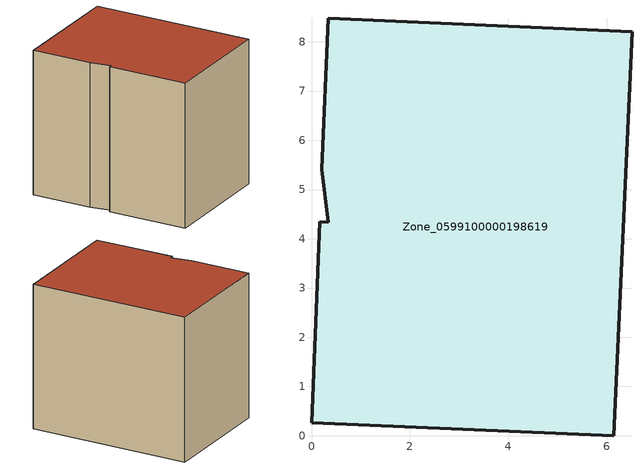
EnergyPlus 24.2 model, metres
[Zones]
Zone_0599100000198619
 floor ground (C_G): 0.34,8.48 6.51,8.21 6.14,0 0,0.26 0.17,4.34 0.34,4.34 0.21,5.41 z1.1
 wall outside (C_F): 6.51,8.21 0.34,8.48 0.21,5.41 0.34,4.34 0.17,4.34 0,0.26 6.14,0 6.51,8.21 z1.1:8.54
 roof outside (C_R): 0.17,4.34 0,0.26 6.14,0 6.51,8.21 0.34,8.48 0.21,5.41 0.34,4.34 z8.54
[BUILDING]
Pand.0599100000198619: North Axis=0; Terrain=City; Loads Convergence Tolerance Value=0.04; Temperature Convergence Tolerance Value=0.4; Solar Distribution=FullExterior; Maximum Number of Warmup Days=25; Minimum Number of Warmup Days=1
[Site:Location]
Rotterdam.The.Hague.AP_ZH_NLD Design_Conditions: Latitude=51.96; Longitude=4.45; Time Zone=1; Elevation=-4.5
[SITE:GROUNDTEMPERATURE:BUILDINGSURFACE]
18, 18, 18, 18, 18, 18, 18, 18, 18, 18, 18, 18
[MATERIAL] Thermal Absorptance=0.9; Solar Absorptance=0.7; Visible Absorptance=0.7
Name | Roughness | Thickness | Conductivity | Density | Specific Heat
G.TC.1965-1974 | MediumSmooth | 0.15 | 0.882353 | 540 | 1210
F.TC.1965-1974 | Rough | 0.3 | 0.697674 | 1920 | 840
R.TC.1965-1974 | MediumRough | 0.2 | 0.232558 | 1500 | 1000
[CONSTRUCTION]
C_G: G.TC.1965-1974
C_F: F.TC.1965-1974
C_R: R.TC.1965-1974
[ZONE]
Zone_0599100000198619: Type=1; Multiplier=1; Ceiling Height=Autocalculate; Volume=Autocalculate; Floor Area=autocalculate; Part of Total Floor Area=Yes
[ZONEINFILTRATION:DESIGNFLOWRATE]
Infil_Zone_0599100000198619: Zone or ZoneList or Space or SpaceList=Zone_0599100000198619; Schedule=AlwaysOn; Design Flow Rate Calculation Method=Flow/Area; Flow Rate per Floor Area=0.003; Constant Term Coefficient=1; Temperature Term Coefficient=0; Velocity Term Coefficient=0; Velocity Squared Term Coefficient=0
[HVACTEMPLATE:ZONE:IDEALLOADSAIRSYSTEM]
Zone_0599100000198619: Maximum Heating Supply Air Temperature=50; Minimum Cooling Supply Air Temperature=13; Maximum Heating Supply Air Humidity Ratio=0.0156; Minimum Cooling Supply Air Humidity Ratio=0.0077; Heating Limit=NoLimit; Cooling Limit=NoLimit; Dehumidification Control Type=ConstantSensibleHeatRatio; Cooling Sensible Heat Ratio=0.7; Dehumidification Setpoint=60; Humidification Control Type=None; Humidification Setpoint=30; Outdoor Air Method=None; Outdoor Air Flow Rate per Person=0.00944; Outdoor Air Flow Rate per Zone Floor Area=0; Outdoor Air Flow Rate per Zone=0; Demand Controlled Ventilation Type=None; Outdoor Air Economizer Type=NoEconomizer; Heat Recovery Type=None; Sensible Heat Recovery Effectiveness=0.7; Latent Heat Recovery Effectiveness=0.65
[ZONECONTROL:THERMOSTAT]
ThermostatControl_Zone_0599100000198619: Zone or ZoneList=Zone_0599100000198619; Control Type Schedule=DualSetpointControlType; Control 1=Thermostat_Zone_0599100000198619; Temperature Difference Between Cutout And Setpoint=0
[THERMOSTATSETPOINT:DUALSETPOINT]
Thermostat_Zone_0599100000198619: Heating Setpoint Temperature Schedule=HeatingSetpoint_Zone_0599100000198619; Cooling Setpoint Temperature Schedule=CoolingSetpoint_Zone_0599100000198619
[SCHEDULE:COMPACT]
HeatingSetpoint_Zone_0599100000198619: Through: 12/31, For: AllDays, Until: 24:00, 21
CoolingSetpoint_Zone_0599100000198619: Through: 12/31, For: AllDays, Until: 24:00, 24
DualSetpointControlType: Through: 12/31, For: AllDays, Until: 24:00, 4
AlwaysOn: Through: 12/31, For: AllDays, Until: 24:00, 1
